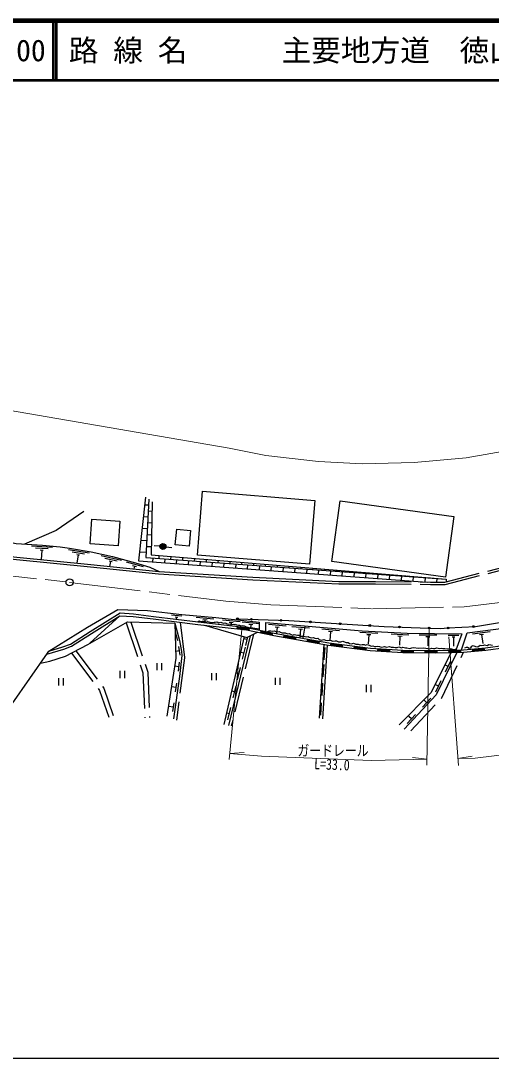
# Model space of a CAD drawing. Units: millimetres at full size, sheet at 1:1000; details may follow other scales. Extents: x 40000 to 680000, y 20000 to 380000.
# Drawn here: x 172280 to 251574, y 205000 to 380000 of the extents above; entities that cross this region are included whole.
import ezdxf
from ezdxf.enums import TextEntityAlignment as Align

# ---------------------------------------------------------------- set-up
doc = ezdxf.new("R2010")
doc.units = ezdxf.units.MM
doc.header["$LTSCALE"] = 1000
doc.linetypes.add('CHAIN', pattern=[18.5, 12, -1.5, 3.5, -1.5])
doc.linetypes.add('DASHED', pattern=[7.5, 6, -1.5])
for name, color, linetype, lineweight in [('M-BGD', 7, 'Continuous', 25), ('M-BMK', 2, 'CHAIN', 13), ('M-BMK-SRVR', 3, 'Continuous', 25), ('M-STR-HTXT', 7, 'Continuous', 13), ('M-TTL', 2, 'Continuous', 140), ('M-TTL-BAND', 7, 'Continuous', 25), ('M-TTL-LINE', 7, 'Continuous', 50)]:
    doc.layers.add(name, color=color, linetype=linetype, lineweight=lineweight)
doc.layers.add('M-TTL-TXT', color=7, linetype='Continuous')
doc.styles.add('ＭＳ ゴシック', font='')
doc.styles.get('ＭＳ ゴシック').set_extended_font_data('MS Gothic')

msp = doc.modelspace()

# ---------------------------------------------------------------- hatches: boundary and pattern name
at = {"layer": 'M-BGD'}
for points in [[(195748, 291357, -1), (196743, 291266, -1)], [(208662, 279123, -1), (208962, 279113, -1)], [(210994, 279043, -1), (211294, 279033, -1)], [(215991, 278873, -1), (216291, 278863, -1)], [(220984, 278607, -1), (221283, 278589, -1)], [(225975, 278301, -1), (226274, 278283, -1)], [(210778, 277558), (210375, 277640), (208763, 277825), (208717, 277428), (210312, 277244), (210699, 277166)], [(214698, 276762), (212738, 277160), (212659, 276768), (214619, 276370)], [(230965, 277996, -1), (231265, 277977, -1)], [(235959, 277752, -1), (236259, 277741, -1)], [(240957, 277572, -1), (241256, 277562, -1)], [(244160, 277578, -1), (244460, 277568, -1)], [(248445, 277805, -1), (248745, 277822, -1)], [(218626, 276066), (216656, 276411), (216587, 276017), (218557, 275672)], [(222566, 275376), (220596, 275721), (220527, 275327), (222497, 274982)], [(226504, 274787), (224521, 275047), (224469, 274650), (226452, 274391)], [(230471, 274268), (228487, 274528), (228436, 274131), (230419, 273872)], [(234430, 273986), (232433, 274100), (232410, 273701), (234407, 273587)], [(238409, 273830), (236681, 273858), (236426, 273872), (236404, 273473), (236666, 273458), (238403, 273430)], [(242393, 273770), (242250, 273767), (240409, 273797), (240403, 273397), (242251, 273367), (242402, 273370)], [(246392, 273859), (244393, 273815), (244402, 273415), (246401, 273459)], [(250344, 274215), (248354, 274017), (248394, 273619), (250384, 273817)]]:
    msp.add_hatch(color=256, dxfattribs=at).paths.add_polyline_path(points)

# ---------------------------------------------------------------- linework, layer by layer
for p, q in [((193792, 298282), (193180, 298313)), ((193692, 296285), (192952, 296322)), ((194411, 297250), (193742, 297284)), ((193593, 294287), (192724, 294330)), ((194371, 295250), (193643, 295286)), ((193493, 292290), (192496, 292339)), ((194332, 293249), (193543, 293288)), ((177601, 291163), (174107, 291357)), ((176886, 290902), (174789, 291018)), ((176066, 290647), (175576, 290674)), ((175821, 290661), (175731, 289101)), ((183781, 290203), (180326, 290764)), ((194293, 291249), (193444, 291291)), ((195748, 291357), (194752, 291447)), ((196743, 291266), (197739, 291176)), ((183042, 290019), (180969, 290356)), ((182199, 289852), (181716, 289931)), ((181958, 289891), (181732, 288502)), ((189267, 288974), (185854, 289752)), ((188518, 288837), (186470, 289304)), ((187666, 288723), (187188, 288832)), ((187427, 288778), (187239, 287951)), ((193394, 290292), (192268, 290348)), ((194543, 289399), (194493, 288701)), ((195576, 289811), (195541, 289327)), ((196538, 289254), (196487, 288556)), ((197569, 289646), (197535, 289182)), ((198533, 289110), (198482, 288411)), ((199562, 289482), (199530, 289037)), ((200528, 288965), (200477, 288265)), ((201556, 289317), (201525, 288892)), ((202522, 288820), (202471, 288120)), ((203549, 289152), (203520, 288747)), ((205542, 288987), (205514, 288602)), ((207536, 288822), (207509, 288458)), ((192979, 287885), (190085, 288677)), ((191790, 287899), (191115, 288084)), ((191453, 287991), (191329, 287540)), ((204517, 288675), (204466, 287975)), ((206512, 288530), (206461, 287829)), ((208506, 288385), (208456, 287684)), ((209529, 288657), (209504, 288313)), ((210501, 288240), (210450, 287539)), ((211522, 288493), (211499, 288168)), ((212496, 288095), (212445, 287393)), ((213515, 288328), (213493, 288023)), ((214491, 287950), (214440, 287248)), ((215509, 288163), (215488, 287878)), ((216485, 287805), (216434, 287103)), ((217502, 287998), (217483, 287733)), ((218480, 287661), (218429, 286957)), ((219495, 287833), (219478, 287588)), ((220475, 287516), (220424, 286812)), ((221489, 287668), (221472, 287443)), ((222470, 287371), (222419, 286667)), ((223482, 287504), (223467, 287298)), ((224464, 287226), (224413, 286521)), ((225475, 287339), (225462, 287153)), ((226459, 287081), (226408, 286376)), ((227469, 287174), (227457, 287009)), ((229462, 287009), (229451, 286864)), ((228454, 286936), (228403, 286230)), ((230449, 286791), (230397, 286085)), ((231455, 286844), (231446, 286719)), ((232443, 286646), (232392, 285940)), ((233448, 286679), (233441, 286574)), ((234438, 286501), (234387, 285794)), ((235442, 286515), (235436, 286429)), ((236433, 286357), (236382, 285649)), ((237435, 286350), (237430, 286284)), ((238428, 286212), (238376, 285504)), ((239428, 286185), (239425, 286139)), ((240422, 286067), (240371, 285358)), ((241422, 286020), (241420, 285994)), ((242417, 285922), (242373, 285312)), ((243415, 285855), (243415, 285849)), ((183945, 274989), (188973, 279642)), ((199452, 279567), (197662, 279763)), ((198733, 279344), (198315, 279389)), ((198524, 279366), (198489, 279046)), ((204847, 279061), (201860, 279341)), ((203674, 278870), (202977, 278935)), ((203326, 278903), (203274, 278458)), ((209266, 278605), (206282, 278915)), ((208091, 278426), (207395, 278498)), ((207743, 278462), (207684, 277950)), ((212572, 278262), (209588, 278572)), ((198762, 275404), (198371, 276852)), ((208763, 277825), (208717, 277428)), ((210778, 277558), (210699, 277166)), ((211397, 278083), (210701, 278155)), ((211049, 278119), (210986, 277515)), ((212738, 277160), (212659, 276768)), ((217019, 277877), (214030, 278135)), ((214698, 276762), (214619, 276370)), ((215848, 277677), (215150, 277737)), ((215499, 277707), (215406, 276630)), ((220958, 277537), (217969, 277795)), ((219787, 277337), (219089, 277397)), ((219438, 277367), (219316, 275945)), ((220157, 277908), (219799, 275860)), ((225993, 277103), (223004, 277361)), ((224821, 276903), (224124, 276963)), ((224473, 276933), (224344, 275439)), ((232444, 276647), (229447, 276792)), ((237708, 276391), (234712, 276536)), ((251382, 276945), (248408, 276550)), ((198566, 276128), (198317, 276061)), ((209935, 276114), (206523, 261316)), ((210924, 276256), (207282, 261131)), ((210461, 275616), (209878, 275756)), ((210215, 274595), (210573, 276083)), ((216656, 276411), (216587, 276017)), ((218626, 276066), (218557, 275672)), ((220596, 275721), (220527, 275327)), ((222566, 275376), (222497, 274982)), ((223338, 274834), (222558, 262361)), ((224521, 275047), (224469, 274650)), ((226504, 274787), (226452, 274391)), ((231281, 276403), (230582, 276437)), ((230931, 276420), (230858, 274922)), ((236545, 276147), (235846, 276181)), ((236195, 276164), (236122, 274666)), ((242401, 276345), (239401, 276382)), ((241247, 276059), (240547, 276068)), ((240897, 276064), (240879, 274564)), ((246119, 276301), (244320, 276322)), ((245426, 276009), (245006, 276014)), ((245216, 276012), (245198, 274512)), ((250281, 276496), (249587, 276404)), ((249934, 276450), (250131, 274963)), ((199030, 273709), (198374, 273605)), ((199147, 272968), (198913, 274450)), ((209909, 273321), (209325, 273462)), ((209663, 272300), (210154, 274342)), ((223897, 274737), (223117, 262263)), ((223504, 273252), (223240, 273268)), ((223438, 272204), (223569, 274300)), ((228487, 274528), (228436, 274131)), ((230471, 274268), (230419, 273872)), ((232433, 274100), (232410, 273701)), ((234430, 273986), (234407, 273587)), ((236426, 273872), (236404, 273473)), ((238409, 273830), (238403, 273430)), ((240409, 273797), (240403, 273397)), ((242393, 273770), (242402, 273370)), ((244393, 273815), (244402, 273415)), ((246392, 273859), (246401, 273459)), ((248354, 274017), (248394, 273619)), ((250344, 274215), (250384, 273817)), ((195223, 271644), (195223, 270444)), ((196023, 271644), (196023, 270444)), ((198841, 270302), (199016, 271791)), ((223258, 269329), (223389, 271425)), ((244302, 271101), (243762, 271364)), ((243843, 270157), (244760, 272046)), ((188985, 270328), (188985, 269128)), ((189785, 270328), (189785, 269128)), ((198929, 271047), (198194, 271146)), ((204440, 269981), (204440, 268781)), ((205240, 269981), (205240, 268781)), ((209077, 269867), (208525, 270000)), ((208831, 268847), (209323, 270888)), ((223324, 270377), (223060, 270393)), ((178646, 269101), (178646, 267901)), ((179446, 269101), (179446, 267901)), ((198368, 266783), (198576, 268269)), ((208091, 265774), (208583, 267816)), ((215135, 269180), (215135, 267980)), ((215935, 269180), (215935, 267980)), ((223061, 266180), (223192, 268276)), ((230486, 267968), (230486, 266768)), ((231286, 267968), (231286, 266768)), ((242682, 267767), (242143, 268029)), ((242224, 266823), (243141, 268712)), ((198472, 267526), (197659, 267640)), ((208337, 266795), (207815, 266920)), ((223127, 267228), (222863, 267245)), ((198006, 264207), (197155, 264331)), ((197902, 263464), (198110, 264949)), ((222853, 262860), (222985, 264956)), ((239967, 264221), (241396, 265760)), ((240682, 264991), (240242, 265399)), ((207451, 263114), (206965, 263231)), ((207205, 262093), (207696, 264135)), ((222919, 263908), (222656, 263924)), ((237397, 261454), (238826, 262993)), ((238112, 262224), (237672, 262632))]:
    msp.add_line(p, q, dxfattribs=at)
at = {"layer": 'M-BGD', "linetype": 'DASHED'}
msp.add_line((211508, 276546), (207768, 261014), dxfattribs=at)
at = {"layer": 'M-BGD'}
for points in [[(135357, 306522), (139949, 304523), (152268, 298522), (161200, 294016), (171513, 291801), (175962, 291554), (178912, 291266), (180475, 291044), (184158, 290446), (187752, 289627), (191611, 288570), (194049, 287814), (195623, 287112)], [(193329, 299614), (192100, 288876), (240768, 285329)], [(193841, 299281), (193354, 289486), (244003, 285807)], [(194442, 298857), (194266, 289920), (244003, 285807), (244001, 285362)], [(182909, 297201), (178222, 294000), (172928, 291722)], [(81027, 292524), (86669, 293277), (89156, 293562), (91153, 293771), (93201, 293959), (95561, 294170), (97540, 294269), (103203, 294691), (106459, 294848), (109113, 294904), (111973, 294898), (115353, 294724), (120004, 294345), (127169, 293979), (135939, 293309), (144092, 292498), (155066, 291221), (162704, 290454), (171625, 289511), (184100, 288266), (195533, 287118), (211410, 286122), (225885, 285421), (226002, 285421)], [(81083, 292128), (86718, 292880), (89200, 293165), (91192, 293373), (93237, 293561), (95589, 293771), (97565, 293870), (103227, 294291), (106473, 294448), (109117, 294504), (111962, 294498), (115327, 294325), (119977, 293946), (127144, 293580), (135904, 292910), (144049, 292100), (155023, 290824), (162662, 290056), (171584, 289113), (184060, 287868), (195501, 286719), (211388, 285722), (225875, 285021), (226002, 285021)], [(246583, 273863), (247512, 276734), (253635, 277546), (256937, 278105), (261898, 279397), (267303, 280872), (275637, 283482), (290768, 288157), (294591, 289325), (300012, 288591)], [(244310, 277573), (248909, 277831), (259385, 279591), (268051, 282243)], [(170849, 264760), (176772, 273311), (177025, 273679), (183541, 277724), (188658, 280671), (193660, 280503), (199438, 279870), (205169, 279332), (212453, 278576), (212453, 277218)], [(177025, 273679), (179388, 274390), (180641, 274853), (183966, 276966), (189026, 280149), (191276, 279987), (194672, 279524), (202152, 278587), (210375, 277640), (214999, 276701), (224219, 275086), (231228, 274169), (236681, 273858), (242250, 273767), (246884, 273870), (250612, 274242), (253906, 274686)], [(175613, 271638), (177151, 271971), (179838, 272828), (183595, 274790), (190281, 278588), (198263, 278399)], [(176662, 273152), (179515, 274011), (180819, 274492), (184180, 276628), (188973, 279642), (191199, 279525), (194621, 279127), (202104, 278190), (210312, 277244), (214925, 276308), (224159, 274691), (231190, 273771), (236666, 273458), (242251, 273367), (246908, 273471), (250658, 273844), (253965, 274290)], [(198263, 278399), (198400, 272497), (196902, 262673)], [(198263, 278399), (199056, 275468), (199352, 273592), (199450, 272916), (199036, 269383), (198034, 262250)], [(202089, 278595), (202250, 278735), (202378, 278754), (202514, 278693), (202716, 278664), (202894, 278722), (203321, 278648), (203531, 278581), (203752, 278648), (203956, 278592), (204343, 278504), (204599, 278504), (204872, 278555), (205072, 278530), (205298, 278602), (205502, 278555), (205690, 278449), (206027, 278534), (206421, 278388), (206662, 278436), (206832, 278385), (207052, 278274), (207235, 278222), (207619, 278265), (207772, 278197), (208254, 278171), (208433, 278193), (208633, 278090), (208953, 278026), (209145, 278061), (209358, 277928), (209686, 277971), (209925, 277950), (210274, 277784), (210547, 277724), (210950, 277600), (211380, 277626), (211756, 277553), (212139, 277485), (212453, 277408)], [(208812, 279118), (217465, 278823), (233508, 277840), (241106, 277567)], [(213560, 276993), (213561, 278476), (229816, 277075), (237406, 276706), (246598, 276595), (245622, 273842)], [(203251, 278058), (210378, 275986), (212160, 276869)], [(213788, 276947), (214158, 277114), (214426, 277114), (214669, 277024), (214972, 277092), (215159, 277054), (215368, 276930), (215866, 276998), (216012, 276884), (216319, 276739), (216638, 276777), (216856, 276734), (217210, 276590), (217499, 276641), (217832, 276466), (218151, 276384), (218381, 276461), (218912, 276351), (219216, 276346), (219459, 276171), (219975, 276214), (220145, 276154), (220405, 276056), (220721, 276120), (220913, 276043), (221211, 275933), (221599, 275992), (221816, 275852), (222068, 275809), (222324, 275830), (222591, 275642), (222919, 275548), (223375, 275612), (223652, 275531), (223959, 275455), (224330, 275544), (224620, 275484), (224846, 275348), (225276, 275403), (225511, 275403), (225848, 275259), (226235, 275267), (226581, 275331), (226943, 275190), (227104, 275130), (227479, 275113), (227663, 274968), (228004, 274908), (228375, 275015), (228754, 274844), (229129, 274840), (229501, 274734), (229794, 274780), (230139, 274772), (230378, 274653), (230664, 274763), (231013, 274687), (231354, 274516), (231635, 274572), (231900, 274478), (232120, 274439), (232329, 274494), (232717, 274469), (233007, 274358), (233365, 274405), (233587, 274469), (233894, 274341), (234444, 274460), (234729, 274320), (235083, 274358), (235381, 274273), (235735, 274268), (236021, 274379), (236426, 274209), (236647, 274324), (236907, 274294), (237098, 274234), (237358, 274204), (237844, 274094), (238190, 274204), (238522, 274281), (239237, 274154), (240085, 274240), (240564, 274158), (240894, 274094), (241183, 274034), (241554, 274183), (241870, 274111), (242079, 274098), (242398, 274213), (242650, 274149), (242876, 274090), (243144, 274192), (243409, 274136), (243775, 274102), (244187, 274039), (244549, 274081), (244903, 274085), (245282, 273966), (245692, 274040)], [(241106, 277567), (242993, 277499), (244310, 277573)], [(247150, 274251), (247415, 274345), (247594, 274332), (247846, 274161), (248153, 274212), (248307, 274520), (248516, 274622), (248905, 274468), (249312, 274418), (249730, 274686), (249990, 274605), (250306, 274652), (250464, 274716), (250870, 274601), (251151, 274763), (251493, 274733), (251804, 274669)], [(244816, 273424), (241369, 266617), (236033, 261240)], [(245773, 273445), (242299, 266292), (236907, 260486)]]:
    msp.add_lwpolyline(points, dxfattribs=at)
for points in [[(202930, 300653), (221845, 299095), (220957, 288321), (202042, 289880)], [(226117, 299012), (245254, 296403), (243858, 286159), (224721, 288768)], [(184276, 295905), (188971, 295589), (188691, 291442), (183996, 291758)], [(198567, 294251), (200882, 294041), (200639, 291366), (198324, 291577)]]:
    msp.add_lwpolyline(points, close=True, dxfattribs=at)
at = {"layer": 'M-BGD', "linetype": 'DASHED'}
for points in [[(241355, 285323), (243755, 285298), (257079, 288763), (257885, 288799)], [(241351, 284923), (243804, 284897), (257139, 288365), (257903, 288400)], [(226002, 285421), (232086, 285421), (241355, 285323)], [(226002, 285021), (232084, 285021), (241351, 284923)], [(190030, 278446), (192877, 269999), (193173, 262420)], [(190831, 278575), (193672, 270145), (193972, 262452)], [(199139, 278561), (199893, 272556), (198523, 262048)], [(180816, 273338), (185544, 267048), (187123, 262541)], [(181534, 273714), (186258, 267430), (187878, 262806)], [(238044, 260202), (243273, 265813), (246908, 273471)]]:
    msp.add_lwpolyline(points, dxfattribs=at)
at = {"layer": 'M-BGD'}
for centre, radius in [((196245, 291311), 500), ((208812, 279118), 150), ((211144, 279038), 150), ((216141, 278868), 150), ((221134, 278598), 150), ((226124, 278292), 150), ((231115, 277987), 150), ((236109, 277747), 150), ((241106, 277567), 150), ((244310, 277573), 150), ((248595, 277814), 150)]:
    msp.add_circle(centre, radius, dxfattribs=at)
at = {"layer": 'M-BMK'}
msp.add_lwpolyline([(81590, 288578), (86297, 289405), (91859, 290130), (98150, 290562), (112329, 290998), (124986, 290748), (144604, 289222), (180507, 285275), (206831, 282111), (214422, 281492), (231546, 280802), (247024, 281146), (258832, 282599), (269957, 284932), (279129, 287406), (309552, 298283), (316900, 301223), (372770, 320100), (377780, 321380), (383436, 322402), (389728, 323128), (398942, 323766)], dxfattribs=at)
at = {"layer": 'M-BMK-SRVR'}
msp.add_circle((180507, 285275), 600, dxfattribs=at)
at = {"layer": 'M-STR-HTXT'}
for p, q in [((207381, 255400), (209560, 277331)), ((240735, 254427), (241106, 277567)), ((246034, 254374), (244419, 276100)), ((207481, 256403), (209931, 256546)), ((240752, 255429), (238313, 255717)), ((245947, 255545), (248370, 255941))]:
    msp.add_line(p, q, dxfattribs=at)
for points in [[(76599, 323549), (93040, 324797), (104893, 324537), (115490, 323853), (125613, 322452), (158070, 316380), (207405, 307882), (213572, 306694), (222451, 305655), (229848, 305290), (238599, 305509), (247327, 306257), (256625, 307897), (264355, 309825), (288771, 318164), (306879, 324259), (348601, 338381), (364129, 342953), (373656, 344723), (384466, 346010), (394037, 346231)], [(245947, 255545), (248874, 255610), (263025, 257351), (273260, 259498)], [(207481, 256403), (212867, 255964), (231315, 255219), (240752, 255429)]]:
    msp.add_lwpolyline(points, dxfattribs=at)
at = {"layer": 'M-TTL'}
msp.add_line((680000, 380000), (40000, 380000), dxfattribs=at)
at = {"layer": 'M-TTL-BAND'}
msp.add_line((40000, 205000), (579000, 205000), dxfattribs=at)
at = {"layer": 'M-TTL-LINE'}
for p, q in [((177750, 380000), (177750, 370000)), ((178250, 380000), (178250, 370000)), ((40000, 370000), (680000, 370000))]:
    msp.add_line(p, q, dxfattribs=at)

# ---------------------------------------------------------------- texts
at = {"layer": 'M-STR-HTXT', "style": 'ＭＳ ゴシック', "width": 0.8}
msp.add_text('ガードレール', height=1833, dxfattribs=at).set_placement((224903, 255430), align=Align.BOTTOM_CENTER)
msp.add_text('L=33.0', height=1833, rotation=357.69, dxfattribs=at).set_placement((224770, 255483), align=Align.TOP_CENTER)
at = {"layer": 'M-TTL-TXT', "style": 'ＭＳ ゴシック'}
for s, p in [('006-00', (161521, 375000)), ('路 線 名', (180380, 375000)), ('主要地方道\u3000徳山光線', (216234, 375000))]:
    msp.add_text(s, height=3666, dxfattribs=at).set_placement(p, align=Align.MIDDLE_LEFT)

doc.saveas('drawing.dxf')
